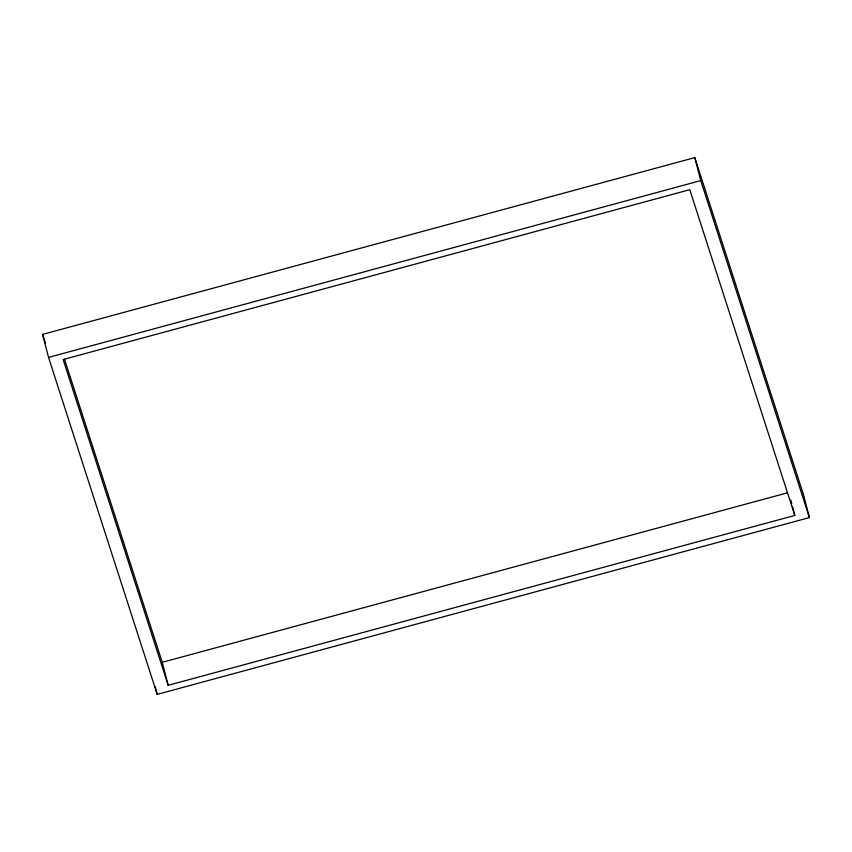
<?xml version="1.0" encoding="UTF-8"?>
<svg xmlns="http://www.w3.org/2000/svg" width="852" height="852" viewBox="0 0 852 852"><rect width="100%" height="100%" fill="white"/><g stroke="black" fill="none" stroke-linecap="round" stroke-linejoin="round"><path stroke-width="1.28" d="M42.6 334.41L694.806 157.62L803.457 494.597L809.4 517.59L157.194 694.38L48.543 357.403L42.6 334.41L45.454 343.281M48.543 357.403L700.749 180.603L809.4 517.59M64.528 359.288L162.231 662.313L787.567 492.797M794.799 515.439L689.769 189.687L63.144 359.544L168.174 685.306L794.799 515.439L792.488 506.503M790.837 500.113L791.827 503.947M694.806 157.62L700.749 180.603M162.231 662.313L168.174 685.306M155.213 686.723L157.194 694.38"/></g></svg>
